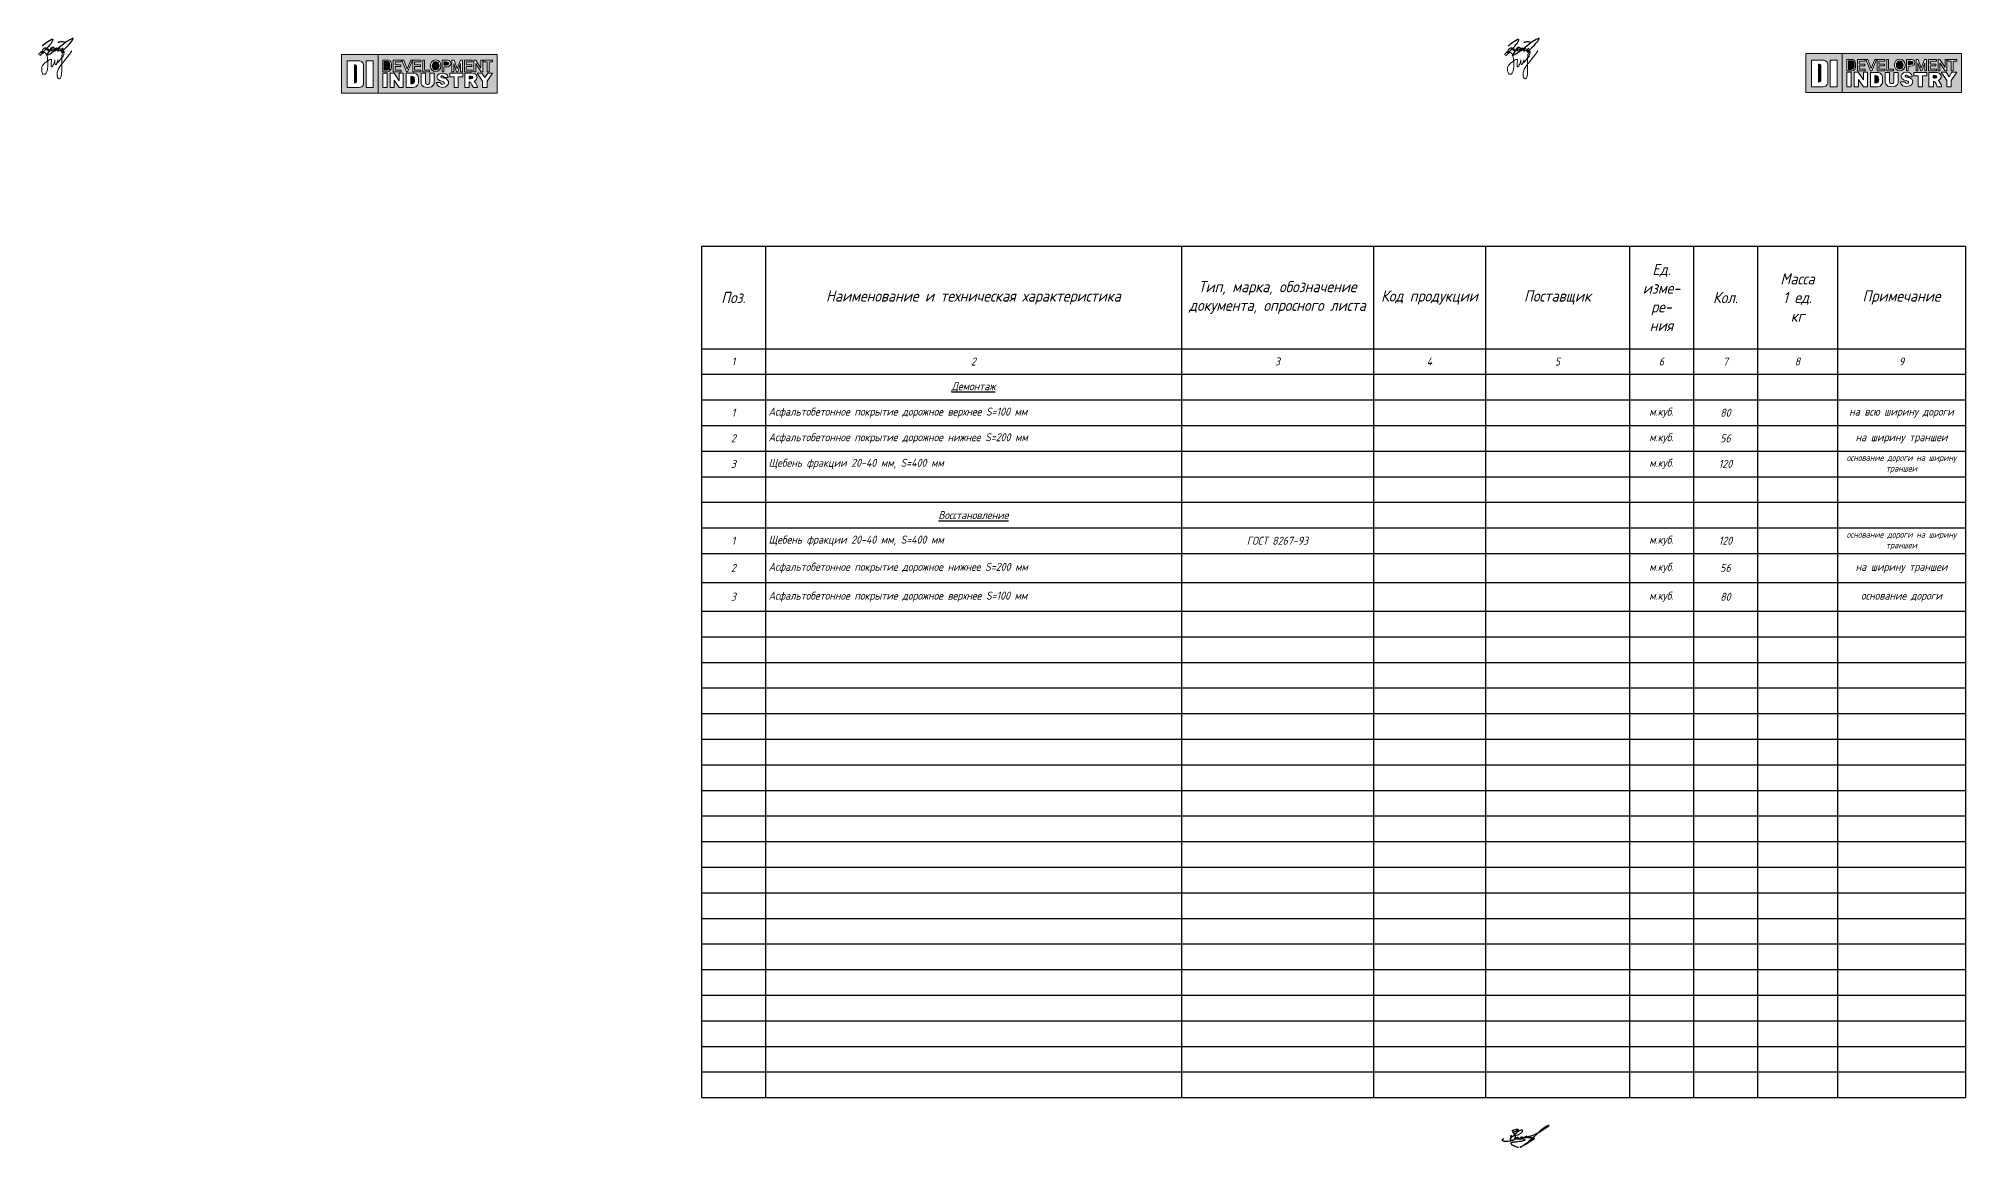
# Model space of a CAD drawing. Header units: millimetres. Extents: x 41097286 to 43803126, y 21258419 to 22595975.
# Drawn here: x 43502065 to 43803126, y 21830755 to 22004005 of the extents above; entities that cross this region are included whole.
import ezdxf

# ---------------------------------------------------------------- set-up
doc = ezdxf.new("R2010")
doc.units = ezdxf.units.MM
doc.layers.add('ВК_text', color=7, linetype='Continuous')
doc.layers.add('Слой 2', color=7, linetype='Continuous')
doc.styles.add('note', font='isocpeur.ttf', dxfattribs={"width": 0.9, "oblique": 15})

# ---------------------------------------------------------------- blocks, each defined once
blk = doc.blocks.new('DI')
at = {"layer": 'Слой 2', "true_color": 0xf7931d}
h = blk.add_hatch(color=30, dxfattribs=at)
h.dxf.hatch_style = 2
h.paths.add_polyline_path([(-1796, 420), (-1796, -450), (-975, -450), (-975, 420)])
edge = h.paths.add_edge_path()
edge.add_spline(control_points=[(-1300, -226), (-1300, -226), (-1303, -324), (-1401, -324), (-1498, -324), (-1668, -324), (-1668, -324), (-1668, -324), (-1668, 277), (-1668, 277), (-1668, 277), (-1399, 277), (-1399, 277), (-1399, 277), (-1300, 255), (-1300, 186), (-1300, 116), (-1300, -226), (-1300, -226)], knot_values=[0, 0, 0, 0, 1, 1, 1, 2, 2, 2, 3, 3, 3, 4, 4, 4, 5, 5, 5, 6, 6, 6, 6], degree=3, periodic=0)
h.paths.add_polyline_path([(-1087, -324), (-1243, -324), (-1243, 277), (-1087, 277)])
h = blk.add_hatch(color=30, dxfattribs=at)
h.dxf.hatch_style = 2
edge = h.paths.add_edge_path()
edge.add_spline(control_points=[(-1508, 186), (-1508, 186), (-1508, -223), (-1508, -223), (-1460, -223), (-1457, -193), (-1457, -193), (-1457, -193), (-1457, 119), (-1457, 156), (-1457, 192), (-1508, 186), (-1508, 186)], knot_values=[0, 0, 0, 0, 1, 1, 1, 2, 2, 2, 3, 3, 3, 4, 4, 4, 4], degree=3, periodic=0)
at = {"layer": 'Слой 2', "true_color": 0x231f20}
h = blk.add_hatch(color=250, dxfattribs=at)
h.dxf.hatch_style = 2
h.paths.add_polyline_path([(-975, 420), (-975, -450), (1699, -450), (1699, 420)])
h.paths.add_polyline_path([(1176, 292), (1217, 292), (1335, 110), (1335, 292), (1373, 292), (1373, 32), (1338, 32), (1217, 215), (1217, 32), (1176, 32)])
h.paths.add_polyline_path([(682, 292), (732, 292), (800, 97), (874, 292), (916, 292), (916, 32), (877, 32), (877, 215), (815, 32), (787, 32), (722, 215), (722, 32), (682, 32)])
edge = h.paths.add_edge_path()
edge.add_spline(control_points=[(465, 292), (465, 292), (583, 292), (583, 292), (583, 292), (654, 282), (654, 225), (654, 167), (623, 138), (551, 139), (502, 140), (502, 140), (502, 140), (502, 140), (502, 32), (502, 32), (502, 32), (465, 32), (465, 32), (465, 32), (465, 292), (465, 292)], knot_values=[0, 0, 0, 0, 1, 1, 1, 2, 2, 2, 3, 3, 3, 4, 4, 4, 5, 5, 5, 6, 6, 6, 7, 7, 7, 7], degree=3, periodic=0)
h.paths.add_polyline_path([(28, 292), (66, 292), (66, 69), (177, 69), (177, 32), (28, 32)])
h.paths.add_polyline_path([(-401, 292), (-326, 86), (-242, 292), (-203, 292), (-313, 32), (-339, 32), (-442, 292)])
h.paths.add_polyline_path([(-634, 292), (-457, 292), (-457, 252), (-596, 251), (-596, 186), (-466, 186), (-466, 146), (-596, 146), (-596, 69), (-457, 69), (-457, 32), (-634, 32)])
h.paths.add_polyline_path([(-775, -324), (-872, -324), (-872, 1), (-775, 1)])
edge = h.paths.add_edge_path()
edge.add_spline(control_points=[(-761, 32), (-830, 32), (-872, 32), (-872, 32), (-872, 32), (-872, 292), (-872, 292), (-872, 292), (-753, 292), (-753, 292), (-753, 292), (-678, 277), (-678, 207), (-678, 136), (-678, 112), (-678, 112), (-678, 112), (-693, 32), (-761, 32)], knot_values=[0, 0, 0, 0, 1, 1, 1, 2, 2, 2, 3, 3, 3, 4, 4, 4, 5, 5, 5, 6, 6, 6, 6], degree=3, periodic=0)
h.paths.add_polyline_path([(-409, -324), (-500, -324), (-612, -162), (-612, -324), (-704, -324), (-704, 1), (-615, 1), (-500, -172), (-500, 1), (-409, 1)])
edge = h.paths.add_edge_path()
edge.add_spline(control_points=[(-68, -224), (-68, -224), (-90, -324), (-186, -324), (-282, -324), (-342, -324), (-342, -324), (-342, -324), (-342, 0), (-342, 0), (-342, 0), (-173, 0), (-173, 0), (-173, 0), (-68, -18), (-68, -106), (-68, -194), (-68, -224), (-68, -224)], knot_values=[0, 0, 0, 0, 1, 1, 1, 2, 2, 2, 3, 3, 3, 4, 4, 4, 5, 5, 5, 6, 6, 6, 6], degree=3, periodic=0)
h.paths.add_polyline_path([(-16, 252), (-155, 251), (-155, 186), (-26, 186), (-26, 146), (-155, 146), (-155, 69), (-16, 69), (-16, 32), (-193, 32), (-193, 292), (-16, 292)])
edge = h.paths.add_edge_path()
edge.add_spline(control_points=[(282, -225), (282, -225), (282, -324), (136, -324), (-10, -324), (-10, -225), (-10, -225), (-10, -225), (-10, 0), (-10, 0), (-10, 0), (88, 0), (88, 0), (88, 0), (88, -149), (88, -202), (88, -255), (136, -254), (136, -254), (136, -254), (185, -255), (185, -202), (185, -149), (185, 0), (185, 0), (185, 0), (282, 0), (282, 0), (282, 0), (282, -225), (282, -225)], knot_values=[0, 0, 0, 0, 1, 1, 1, 2, 2, 2, 3, 3, 3, 4, 4, 4, 5, 5, 5, 6, 6, 6, 7, 7, 7, 8, 8, 8, 9, 9, 9, 10, 10, 10, 10], degree=3, periodic=0)
edge = h.paths.add_edge_path()
edge.add_spline(control_points=[(196, 164), (196, 237), (250, 296), (316, 296), (383, 296), (436, 237), (436, 164), (436, 91), (383, 32), (316, 32), (250, 32), (196, 91), (196, 164)], knot_values=[0, 0, 0, 0, 1, 1, 1, 2, 2, 2, 3, 3, 3, 4, 4, 4, 4], degree=3, periodic=0)
edge = h.paths.add_edge_path()
edge.add_spline(control_points=[(608, -212), (606, -232), (594, -321), (463, -321), (332, -321), (334, -212), (334, -212), (334, -212), (426, -210), (426, -210), (426, -210), (437, -253), (471, -254), (518, -254), (513, -228), (513, -228), (513, -228), (521, -198), (463, -184), (361, -184), (345, -93), (345, -93), (345, -93), (346, 1), (471, 1), (596, 1), (595, -99), (595, -99), (595, -99), (505, -99), (505, -99), (505, -99), (507, -67), (471, -63), (435, -58), (443, -67), (437, -76), (431, -86), (427, -104), (504, -116), (582, -116), (609, -192), (608, -212)], knot_values=[0, 0, 0, 0, 1, 1, 1, 2, 2, 2, 3, 3, 3, 4, 4, 4, 5, 5, 5, 6, 6, 6, 7, 7, 7, 8, 8, 8, 9, 9, 9, 10, 10, 10, 11, 11, 11, 12, 12, 12, 13, 13, 13, 14, 14, 14, 14], degree=3, periodic=0)
h.paths.add_polyline_path([(924, -81), (826, -81), (826, -324), (779, -324), (732, -324), (732, -81), (634, -81), (634, 0), (779, 0), (924, 0)])
h.paths.add_polyline_path([(962, 292), (1140, 292), (1140, 252), (1000, 251), (1000, 186), (1130, 186), (1130, 146), (1000, 146), (1000, 69), (1140, 69), (1140, 32), (962, 32)])
edge = h.paths.add_edge_path()
edge.add_spline(control_points=[(1157, -324), (1157, -324), (1118, -196), (1071, -196), (1071, -236), (1071, -324), (1071, -324), (1071, -324), (969, -324), (969, -324), (969, -324), (969, -321), (969, -321), (969, -321), (969, 0), (969, 0), (969, 0), (1082, -1), (1082, -1), (1082, -1), (1155, 6), (1200, -19), (1223, -31), (1247, -63), (1247, -92), (1247, -109), (1242, -126), (1234, -138), (1214, -171), (1181, -180), (1181, -180), (1181, -180), (1254, -258), (1259, -324), (1196, -324), (1157, -324), (1157, -324)], knot_values=[0, 0, 0, 0, 1, 1, 1, 2, 2, 2, 3, 3, 3, 4, 4, 4, 5, 5, 5, 6, 6, 6, 7, 7, 7, 8, 8, 8, 9, 9, 9, 10, 10, 10, 11, 11, 11, 12, 12, 12, 12], degree=3, periodic=0)
h.paths.add_polyline_path([(1473, -181), (1473, -324), (1422, -324), (1371, -324), (1371, -181), (1248, 1), (1356, 1), (1422, -99), (1488, 1), (1596, 1)])
h.paths.add_polyline_path([(1596, 254), (1516, 254), (1516, 32), (1474, 32), (1474, 254), (1399, 254), (1399, 292), (1596, 292)])
h = blk.add_hatch(color=250, dxfattribs=at)
h.dxf.hatch_style = 2
edge = h.paths.add_edge_path()
edge.add_spline(control_points=[(-758, 258), (-758, 258), (-836, 258), (-836, 258), (-836, 258), (-836, 66), (-836, 66), (-836, 66), (-808, 66), (-764, 66), (-719, 66), (-709, 125), (-709, 125), (-709, 125), (-709, 143), (-709, 195), (-709, 247), (-758, 258), (-758, 258)], knot_values=[0, 0, 0, 0, 1, 1, 1, 2, 2, 2, 3, 3, 3, 4, 4, 4, 5, 5, 5, 6, 6, 6, 6], degree=3, periodic=0)
h = blk.add_hatch(color=250, dxfattribs=at)
h.dxf.hatch_style = 2
edge = h.paths.add_edge_path()
edge.add_spline(control_points=[(316, 260), (274, 260), (240, 217), (240, 164), (240, 111), (274, 68), (316, 68), (358, 68), (392, 111), (392, 164), (392, 217), (358, 260), (316, 260)], knot_values=[0, 0, 0, 0, 1, 1, 1, 2, 2, 2, 3, 3, 3, 4, 4, 4, 4], degree=3, periodic=0)
h = blk.add_hatch(color=250, dxfattribs=at)
h.dxf.hatch_style = 2
edge = h.paths.add_edge_path()
edge.add_spline(control_points=[(614, 214), (614, 266), (504, 250), (504, 250), (504, 250), (504, 177), (504, 177), (504, 177), (614, 161), (614, 214)], knot_values=[0, 0, 0, 0, 1, 1, 1, 2, 2, 2, 3, 3, 3, 3], degree=3, periodic=0)
h = blk.add_hatch(color=250, dxfattribs=at)
h.dxf.hatch_style = 2
edge = h.paths.add_edge_path()
edge.add_spline(control_points=[(-244, -72), (-244, -72), (-244, -244), (-244, -244), (-172, -244), (-155, -219), (-155, -158), (-155, -57), (-244, -72), (-244, -72)], knot_values=[0, 0, 0, 0, 1, 1, 1, 2, 2, 2, 3, 3, 3, 3], degree=3, periodic=0)
h = blk.add_hatch(color=250, dxfattribs=at)
h.dxf.hatch_style = 2
edge = h.paths.add_edge_path()
edge.add_spline(control_points=[(1068, -71), (1068, -71), (1068, -127), (1068, -127), (1068, -127), (1151, -138), (1151, -99), (1151, -60), (1068, -71), (1068, -71)], knot_values=[0, 0, 0, 0, 1, 1, 1, 2, 2, 2, 3, 3, 3, 3], degree=3, periodic=0)
at = {"layer": 'Слой 2', "lineweight": 0}
for points in [[(-1796, 420), (-1796, -450), (-975, -450), (-975, 420), (-1796, 420)], [(-1087, -324), (-1243, -324), (-1243, 277), (-1087, 277), (-1087, -324)], [(-975, 420), (-975, -450), (1699, -450), (1699, 420), (-975, 420)], [(-775, -324), (-872, -324), (-872, 1), (-775, 1), (-775, -324)], [(-409, -324), (-500, -324), (-612, -162), (-612, -324), (-704, -324), (-704, 1), (-615, 1), (-500, -172), (-500, 1), (-409, 1), (-409, -324)], [(-634, 292), (-457, 292), (-457, 252), (-596, 251), (-596, 186), (-466, 186), (-466, 146), (-596, 146), (-596, 69), (-457, 69), (-457, 32), (-634, 32), (-634, 292)], [(-401, 292), (-326, 86), (-242, 292), (-203, 292), (-313, 32), (-339, 32), (-442, 292), (-401, 292)], [(-16, 252), (-155, 251), (-155, 186), (-26, 186), (-26, 146), (-155, 146), (-155, 69), (-16, 69), (-16, 32), (-193, 32), (-193, 292), (-16, 292), (-16, 252)], [(28, 292), (66, 292), (66, 69), (177, 69), (177, 32), (28, 32), (28, 292)], [(924, -81), (826, -81), (826, -324), (779, -324), (732, -324), (732, -81), (634, -81), (634, 0), (779, 0), (924, 0), (924, -81)], [(682, 292), (732, 292), (800, 97), (874, 292), (916, 292), (916, 32), (877, 32), (877, 215), (815, 32), (787, 32), (722, 215), (722, 32), (682, 32), (682, 292)], [(962, 292), (1140, 292), (1140, 252), (1000, 251), (1000, 186), (1130, 186), (1130, 146), (1000, 146), (1000, 69), (1140, 69), (1140, 32), (962, 32), (962, 292)], [(1176, 292), (1217, 292), (1335, 110), (1335, 292), (1373, 292), (1373, 32), (1338, 32), (1217, 215), (1217, 32), (1176, 32), (1176, 292)], [(1473, -181), (1473, -324), (1422, -324), (1371, -324), (1371, -181), (1248, 1), (1356, 1), (1422, -99), (1488, 1), (1596, 1), (1473, -181)], [(1596, 254), (1516, 254), (1516, 32), (1474, 32), (1474, 254), (1399, 254), (1399, 292), (1596, 292), (1596, 254)]]:
    blk.add_lwpolyline(points, dxfattribs=at)
for points, knots in [([(-1300, -226), (-1300, -226), (-1303, -324), (-1401, -324), (-1498, -324), (-1668, -324), (-1668, -324), (-1668, -324), (-1668, 277), (-1668, 277), (-1668, 277), (-1399, 277), (-1399, 277), (-1399, 277), (-1300, 255), (-1300, 186), (-1300, 116), (-1300, -226), (-1300, -226)], [0, 0, 0, 0, 1, 1, 1, 2, 2, 2, 3, 3, 3, 4, 4, 4, 5, 5, 5, 6, 6, 6, 6]), ([(-1508, 186), (-1508, 186), (-1508, -223), (-1508, -223), (-1460, -223), (-1457, -193), (-1457, -193), (-1457, -193), (-1457, 119), (-1457, 156), (-1457, 192), (-1508, 186), (-1508, 186)], [0, 0, 0, 0, 1, 1, 1, 2, 2, 2, 3, 3, 3, 4, 4, 4, 4]), ([(-761, 32), (-830, 32), (-872, 32), (-872, 32), (-872, 32), (-872, 292), (-872, 292), (-872, 292), (-753, 292), (-753, 292), (-753, 292), (-678, 277), (-678, 207), (-678, 136), (-678, 112), (-678, 112), (-678, 112), (-693, 32), (-761, 32)], [0, 0, 0, 0, 1, 1, 1, 2, 2, 2, 3, 3, 3, 4, 4, 4, 5, 5, 5, 6, 6, 6, 6]), ([(-758, 258), (-758, 258), (-836, 258), (-836, 258), (-836, 258), (-836, 66), (-836, 66), (-836, 66), (-808, 66), (-764, 66), (-719, 66), (-709, 125), (-709, 125), (-709, 125), (-709, 143), (-709, 195), (-709, 247), (-758, 258), (-758, 258)], [0, 0, 0, 0, 1, 1, 1, 2, 2, 2, 3, 3, 3, 4, 4, 4, 5, 5, 5, 6, 6, 6, 6]), ([(-68, -224), (-68, -224), (-90, -324), (-186, -324), (-282, -324), (-342, -324), (-342, -324), (-342, -324), (-342, 0), (-342, 0), (-342, 0), (-173, 0), (-173, 0), (-173, 0), (-68, -18), (-68, -106), (-68, -194), (-68, -224), (-68, -224)], [0, 0, 0, 0, 1, 1, 1, 2, 2, 2, 3, 3, 3, 4, 4, 4, 5, 5, 5, 6, 6, 6, 6]), ([(282, -225), (282, -225), (282, -324), (136, -324), (-10, -324), (-10, -225), (-10, -225), (-10, -225), (-10, 0), (-10, 0), (-10, 0), (88, 0), (88, 0), (88, 0), (88, -149), (88, -202), (88, -255), (136, -254), (136, -254), (136, -254), (185, -255), (185, -202), (185, -149), (185, 0), (185, 0), (185, 0), (282, 0), (282, 0), (282, 0), (282, -225), (282, -225)], [0, 0, 0, 0, 1, 1, 1, 2, 2, 2, 3, 3, 3, 4, 4, 4, 5, 5, 5, 6, 6, 6, 7, 7, 7, 8, 8, 8, 9, 9, 9, 10, 10, 10, 10]), ([(196, 164), (196, 237), (250, 296), (316, 296), (383, 296), (436, 237), (436, 164), (436, 91), (383, 32), (316, 32), (250, 32), (196, 91), (196, 164)], [0, 0, 0, 0, 1, 1, 1, 2, 2, 2, 3, 3, 3, 4, 4, 4, 4]), ([(316, 260), (274, 260), (240, 217), (240, 164), (240, 111), (274, 68), (316, 68), (358, 68), (392, 111), (392, 164), (392, 217), (358, 260), (316, 260)], [0, 0, 0, 0, 1, 1, 1, 2, 2, 2, 3, 3, 3, 4, 4, 4, 4]), ([(608, -212), (606, -232), (594, -321), (463, -321), (332, -321), (334, -212), (334, -212), (334, -212), (426, -210), (426, -210), (426, -210), (437, -253), (471, -254), (518, -254), (513, -228), (513, -228), (513, -228), (521, -198), (463, -184), (361, -184), (345, -93), (345, -93), (345, -93), (346, 1), (471, 1), (596, 1), (595, -99), (595, -99), (595, -99), (505, -99), (505, -99), (505, -99), (507, -67), (471, -63), (435, -58), (443, -67), (437, -76), (431, -86), (427, -104), (504, -116), (582, -116), (609, -192), (608, -212)], [0, 0, 0, 0, 1, 1, 1, 2, 2, 2, 3, 3, 3, 4, 4, 4, 5, 5, 5, 6, 6, 6, 7, 7, 7, 8, 8, 8, 9, 9, 9, 10, 10, 10, 11, 11, 11, 12, 12, 12, 13, 13, 13, 14, 14, 14, 14]), ([(465, 292), (465, 292), (583, 292), (583, 292), (583, 292), (654, 282), (654, 225), (654, 167), (623, 138), (551, 139), (502, 140), (502, 140), (502, 140), (502, 140), (502, 32), (502, 32), (502, 32), (465, 32), (465, 32), (465, 32), (465, 292), (465, 292)], [0, 0, 0, 0, 1, 1, 1, 2, 2, 2, 3, 3, 3, 4, 4, 4, 5, 5, 5, 6, 6, 6, 7, 7, 7, 7]), ([(614, 214), (614, 266), (504, 250), (504, 250), (504, 250), (504, 177), (504, 177), (504, 177), (614, 161), (614, 214)], [0, 0, 0, 0, 1, 1, 1, 2, 2, 2, 3, 3, 3, 3]), ([(1157, -324), (1157, -324), (1118, -196), (1071, -196), (1071, -236), (1071, -324), (1071, -324), (1071, -324), (969, -324), (969, -324), (969, -324), (969, -321), (969, -321), (969, -321), (969, 0), (969, 0), (969, 0), (1082, -1), (1082, -1), (1082, -1), (1155, 6), (1200, -19), (1223, -31), (1247, -63), (1247, -92), (1247, -109), (1242, -126), (1234, -138), (1214, -171), (1181, -180), (1181, -180), (1181, -180), (1254, -258), (1259, -324), (1196, -324), (1157, -324), (1157, -324)], [0, 0, 0, 0, 1, 1, 1, 2, 2, 2, 3, 3, 3, 4, 4, 4, 5, 5, 5, 6, 6, 6, 7, 7, 7, 8, 8, 8, 9, 9, 9, 10, 10, 10, 11, 11, 11, 12, 12, 12, 12]), ([(-244, -72), (-244, -72), (-244, -244), (-244, -244), (-172, -244), (-155, -219), (-155, -158), (-155, -57), (-244, -72), (-244, -72)], [0, 0, 0, 0, 1, 1, 1, 2, 2, 2, 3, 3, 3, 3]), ([(1068, -71), (1068, -71), (1068, -127), (1068, -127), (1068, -127), (1151, -138), (1151, -99), (1151, -60), (1068, -71), (1068, -71)], [0, 0, 0, 0, 1, 1, 1, 2, 2, 2, 3, 3, 3, 3])]:
    blk.add_open_spline(points, degree=3, knots=knots, dxfattribs=at)
blk = doc.blocks.new('5')
at = {"color": 160, "lineweight": 9}
for points in [[(39.2, -189.1), (39.8, -188.4), (40.4, -187.8), (41.7, -186.8), (42.3, -186.4), (43.3, -185.8), (44.3, -185.2), (44.7, -185), (44.9, -185), (45, -185.1), (45.1, -185.3), (45.1, -185.6), (45, -185.9), (44.9, -186.3), (44.4, -187), (44, -187.7), (43.2, -188.6), (42.6, -189.4), (41.9, -190.1), (40, -191.9), (39, -193.1), (39.3, -192.6), (39.5, -192.3), (39.5, -192.1), (39.5, -192), (39.5, -191.9), (39.4, -191.9), (39.2, -192), (38.2, -192.8), (37.7, -193.1), (37, -193.8)], [(41.8, -191.3), (41.9, -191), (42, -190.9), (42.2, -190.7), (42.5, -190.6), (42.6, -190.6), (42.8, -190.6), (42.8, -190.6), (42.8, -190.6), (42.8, -190.7), (42.5, -190.9), (42.4, -191), (42.3, -191.2), (42.3, -191.4), (42.3, -191.5), (42.4, -191.6), (42.6, -191.6), (42.8, -191.5), (43.7, -191), (44.3, -190.7), (44.7, -190.5), (45.1, -189.9), (44.4, -190.7), (44.1, -191.2), (44.1, -191.4), (44.1, -191.5), (44.3, -191.6), (44.5, -191.6), (44.7, -191.5), (45.3, -191.2), (47.4, -190.1), (46.7, -190.8), (46.3, -191.3), (46.2, -191.6), (46.3, -191.8), (46.5, -191.7), (46.7, -191.6), (48.3, -190.8), (49.3, -190.1), (48.4, -190.9), (48, -191.3), (47.9, -191.6), (47.9, -191.8), (48.1, -191.8), (48.4, -191.7), (49.2, -191.3), (51, -190.3), (50, -191.1), (49.7, -191.5), (49.6, -191.7), (49.8, -191.9), (50, -191.8), (50.3, -191.7), (51.5, -191.2), (50.6, -191.8), (50.3, -192.2), (50.2, -192.4), (50.2, -192.5), (50.4, -192.5), (50.5, -192.4), (51.5, -191.2), (53.1, -189.5), (54.2, -188.5), (55, -187.4), (56, -186.2), (56.5, -185.5), (56.7, -185.1), (56.8, -184.9), (56.8, -184.8), (56.6, -184.7), (56.3, -184.8), (56, -184.9), (55.2, -185.3), (52.9, -186.6), (51.2, -187.9), (49.8, -189), (47.8, -190.6), (45.4, -192.4), (44.5, -193), (43.6, -193.6), (42.8, -194), (42.2, -194.3), (41.5, -194.5), (42, -193.9), (43.4, -191.8), (44.1, -190.6), (44.4, -190), (44.6, -189.8), (44.8, -189.7), (45, -189.6), (45.3, -189.6), (45.5, -189.7), (45.7, -189.9), (45.8, -190.1), (45.8, -190.4), (45.8, -190.5), (45.9, -190.7), (46, -190.9), (46.2, -191), (46.6, -191), (46.9, -191)], [(48, -186.7), (48.2, -186.9), (48.5, -186.9), (48.8, -186.9), (49.2, -186.7), (49.7, -186.5), (50.4, -186.5), (50.8, -186.5), (51.4, -186.6), (51.8, -186.8)], [(39.3, -191.2), (39.6, -190.8), (40, -190.5), (40.3, -190.3), (40.7, -190.1), (41, -190), (41.2, -190), (41.3, -190.1), (41.3, -190.3), (41.4, -190.6)]]:
    blk.add_lwpolyline(points, dxfattribs=at)
at = {"color": 160}
for points in [[(39.2, -189.1), (39.8, -188.4), (40.4, -187.8), (41.7, -186.8), (42.3, -186.4), (43.3, -185.8), (44.3, -185.2), (44.7, -185), (44.9, -185), (45, -185.1), (45.1, -185.3), (45.1, -185.6), (45, -185.9), (44.9, -186.3), (44.4, -187), (44, -187.7), (43.2, -188.6), (42.6, -189.4), (41.9, -190.1), (40, -191.9), (39, -193.1), (39.3, -192.6), (39.5, -192.3), (39.5, -192.1), (39.5, -192), (39.5, -191.9), (39.4, -191.9), (39.2, -192), (38.2, -192.8), (37.7, -193.1), (37, -193.8)], [(41.8, -191.3), (41.9, -191), (42, -190.9), (42.2, -190.7), (42.5, -190.6), (42.6, -190.6), (42.8, -190.6), (42.8, -190.6), (42.8, -190.6), (42.8, -190.7), (42.5, -190.9), (42.4, -191), (42.3, -191.2), (42.3, -191.4), (42.3, -191.5), (42.4, -191.6), (42.6, -191.6), (42.8, -191.5), (43.7, -191), (44.3, -190.7), (44.7, -190.5), (45.1, -189.9), (44.4, -190.7), (44.1, -191.2), (44.1, -191.4), (44.1, -191.5), (44.3, -191.6), (44.5, -191.6), (44.7, -191.5), (45.3, -191.2), (47.4, -190.1), (46.7, -190.8), (46.3, -191.3), (46.2, -191.6), (46.3, -191.8), (46.5, -191.7), (46.7, -191.6), (48.3, -190.8), (49.3, -190.1), (48.4, -190.9), (48, -191.3), (47.9, -191.6), (47.9, -191.8), (48.1, -191.8), (48.4, -191.7), (49.2, -191.3), (51, -190.3), (50, -191.1), (49.7, -191.5), (49.6, -191.7), (49.8, -191.9), (50, -191.8), (50.3, -191.7), (51.5, -191.2), (50.6, -191.8), (50.3, -192.2), (50.2, -192.4), (50.2, -192.5), (50.4, -192.5), (50.5, -192.4), (51.5, -191.2), (53.1, -189.5), (54.2, -188.5), (55, -187.4), (56, -186.2), (56.5, -185.5), (56.7, -185.1), (56.8, -184.9), (56.8, -184.8), (56.6, -184.7), (56.3, -184.8), (56, -184.9), (55.2, -185.3), (52.9, -186.6), (51.2, -187.9), (49.8, -189), (47.8, -190.6), (45.4, -192.4), (44.5, -193), (43.6, -193.6), (42.8, -194), (42.2, -194.3), (41.5, -194.5), (42, -193.9), (43.4, -191.8), (44.1, -190.6), (44.4, -190), (44.6, -189.8), (44.8, -189.7), (45, -189.6), (45.3, -189.6), (45.5, -189.7), (45.7, -189.9), (45.8, -190.1), (45.8, -190.4), (45.8, -190.5), (45.9, -190.7), (46, -190.9), (46.2, -191), (46.6, -191), (46.9, -191)], [(48, -186.7), (48.2, -186.9), (48.5, -186.9), (48.8, -186.9), (49.2, -186.7), (49.7, -186.5), (50.4, -186.5), (50.8, -186.5), (51.4, -186.6), (51.8, -186.8)], [(39.3, -191.2), (39.6, -190.8), (40, -190.5), (40.3, -190.3), (40.7, -190.1), (41, -190), (41.2, -190), (41.3, -190.1), (41.3, -190.3), (41.4, -190.6)]]:
    blk.add_lwpolyline(points, dxfattribs=at)
blk = doc.blocks.new('подпись')
at = {"lineweight": 18, "ltscale": 75}
for p, q in [((-396, 381), (-377, 401)), ((-377, 401), (-348, 429)), ((-348, 429), (-329, 448)), ((-329, 448), (-301, 477)), ((-301, 477), (-282, 496)), ((-282, 496), (-196, 553)), ((-196, 553), (-167, 572)), ((-167, 572), (-129, 591)), ((-129, 591), (-72, 591)), ((-72, 591), (-52, 582)), ((-52, 582), (-43, 563)), ((-43, 563), (-24, 544)), ((-24, 544), (-5, 525)), ((-24, -19), (24, 19)), ((-5, 525), (5, 496)), ((5, 496), (24, 467)), ((24, 467), (43, 429)), ((24, 19), (72, 57)), ((43, 429), (62, 353)), ((62, 353), (81, 296)), ((72, 57), (167, 114)), ((81, 296), (100, 181)), ((100, 181), (100, 114)), ((100, 114), (110, 48)), ((110, 48), (110, -29)), ((167, 114), (205, 134)), ((205, 134), (234, 153)), ((234, 153), (262, 153)), ((262, 153), (282, 162)), ((282, 162), (320, 162)), ((320, 162), (339, 143)), ((339, 48), (329, 19)), ((329, 19), (329, -19)), ((339, 143), (339, 48)), ((520, -19), (539, 10)), ((539, 48), (549, 76)), ((539, 10), (539, 48)), ((549, 124), (558, 134)), ((549, 76), (549, 124)), ((558, 134), (558, -76)), ((701, -29), (711, 10)), ((711, 10), (730, 38)), ((730, 86), (721, 57)), ((721, 57), (721, 0)), ((740, 134), (730, 114)), ((730, 114), (730, 86)), ((730, 67), (740, 95)), ((730, 38), (730, 67)), ((740, 95), (740, 134)), ((759, -10), (778, 10)), ((778, 10), (797, 38)), ((797, 38), (825, 67)), ((825, 67), (845, 95)), ((845, 95), (883, 134)), ((883, 134), (911, 172)), ((911, 172), (950, 219)), ((950, 219), (1026, 315)), ((988, 353), (978, 296)), ((978, 296), (978, -563)), ((997, 439), (988, 401)), ((988, 401), (988, 353)), ((1007, 496), (997, 467)), ((997, 467), (997, 439)), ((1016, 525), (1007, 496)), ((1035, 544), (1016, 525)), ((1016, -95), (1121, 29)), ((1026, 315), (1064, 372)), ((1045, 572), (1035, 544)), ((1064, 591), (1045, 572)), ((1074, 610), (1064, 591)), ((1064, 372), (1083, 420)), ((1083, 629), (1074, 610)), ((1112, 658), (1083, 629)), ((1083, 420), (1102, 467)), ((1102, 467), (1121, 515)), ((1131, 658), (1112, 658)), ((1121, 515), (1131, 553)), ((1121, 29), (1226, 172)), ((1131, 553), (1131, 658)), ((1226, 172), (1350, 334)), ((1350, 334), (1484, 515)), ((1484, 515), (1608, 706)), ((-272, -343), (-262, -296)), ((-272, -544), (-272, -343)), ((-262, -591), (-272, -544)), ((-262, -296), (-234, -248)), ((-243, -668), (-262, -591)), ((-224, -706), (-243, -668)), ((-234, -248), (-215, -210)), ((-215, -734), (-224, -706)), ((-215, -210), (-186, -172)), ((-196, -753), (-215, -734)), ((-167, -763), (-196, -753)), ((-186, -172), (-72, -57)), ((-52, -763), (-167, -763)), ((-72, -57), (-24, -19)), ((-33, -753), (-52, -763)), ((-14, -725), (-33, -753)), ((14, -696), (-14, -725)), ((33, -649), (14, -696)), ((52, -601), (33, -649)), ((72, -534), (52, -601)), ((91, -467), (72, -534)), ((100, -401), (91, -467)), ((110, -324), (100, -401)), ((110, -29), (119, -95)), ((119, -248), (110, -324)), ((119, -95), (119, -248)), ((329, -19), (320, -57)), ((320, -57), (320, -248)), ((320, -248), (339, -286)), ((339, -286), (348, -296)), ((348, -296), (377, -296)), ((377, -296), (386, -286)), ((386, -286), (406, -257)), ((406, -257), (425, -229)), ((425, -229), (444, -181)), ((444, -181), (472, -143)), ((472, -143), (491, -105)), ((491, -105), (511, -57)), ((511, -57), (520, -19)), ((558, -76), (568, -105)), ((568, -105), (577, -124)), ((577, -124), (587, -143)), ((587, -143), (596, -153)), ((596, -153), (625, -153)), ((625, -153), (644, -134)), ((644, -134), (654, -114)), ((654, -114), (673, -86)), ((673, -86), (682, -57)), ((682, -57), (701, -29)), ((692, -658), (711, -591)), ((692, -839), (692, -658)), ((701, -887), (692, -839)), ((711, -935), (701, -887)), ((711, -591), (730, -525)), ((721, -963), (711, -935)), ((721, 0), (730, -10)), ((740, -992), (721, -963)), ((730, -10), (759, -10)), ((730, -525), (759, -448)), ((759, -1011), (740, -992)), ((759, -448), (806, -372)), ((787, -1020), (759, -1011)), ((806, -1030), (787, -1020)), ((806, -372), (864, -286)), ((835, -1040), (806, -1030)), ((873, -1040), (835, -1040)), ((864, -286), (930, -200)), ((892, -1030), (873, -1040)), ((911, -992), (892, -1030)), ((930, -944), (911, -992)), ((930, -200), (1016, -95)), ((950, -877), (930, -944)), ((959, -782), (950, -877)), ((969, -677), (959, -782)), ((978, -563), (969, -677))]:
    blk.add_line(p, q, dxfattribs=at)
blk = doc.blocks.new('*T138')
at = {"layer": 'ВК_text', "color": 0, "linetype": 'ByBlock', "lineweight": -2, "transparency": 16777216}
for p, q in [((0, 0), (197500, 0)), ((0, 0), (0, -16000)), ((10000, 0), (10000, -16000)), ((75000, 0), (75000, -16000)), ((105000, 0), (105000, -16000)), ((122500, 0), (122500, -16000)), ((145000, 0), (145000, -16000)), ((155000, 0), (155000, -16000)), ((165000, 0), (165000, -16000)), ((177500, 0), (177500, -16000)), ((197500, 0), (197500, -16000))]:
    blk.add_line(p, q, dxfattribs=at)
at = {"layer": 'ВК_text', "transparency": 16777216}
for p, q in [((0, -16000), (197500, -16000)), ((0, -16000), (0, -133000)), ((10000, -16000), (10000, -133000)), ((75000, -16000), (75000, -133000)), ((105000, -16000), (105000, -133000)), ((122500, -16000), (122500, -133000)), ((145000, -16000), (145000, -133000)), ((155000, -16000), (155000, -133000)), ((165000, -16000), (165000, -133000)), ((177500, -16000), (177500, -133000)), ((197500, -16000), (197500, -133000)), ((0, -20000), (197500, -20000)), ((0, -24000), (197500, -24000)), ((0, -28000), (197500, -28000)), ((0, -32000), (197500, -32000)), ((0, -36000), (197500, -36000)), ((0, -40000), (197500, -40000)), ((0, -44000), (197500, -44000)), ((0, -48000), (197500, -48000)), ((0, -52500), (197500, -52500)), ((0, -57000), (197500, -57000)), ((0, -61000), (197500, -61000)), ((0, -65000), (197500, -65000)), ((0, -69000), (197500, -69000)), ((0, -73000), (197500, -73000)), ((0, -77000), (197500, -77000)), ((0, -81000), (197500, -81000)), ((0, -85000), (197500, -85000)), ((0, -89000), (197500, -89000)), ((0, -93000), (197500, -93000)), ((0, -97000), (197500, -97000)), ((0, -101000), (197500, -101000)), ((0, -105000), (197500, -105000)), ((0, -109000), (197500, -109000)), ((0, -113000), (197500, -113000)), ((0, -117000), (197500, -117000)), ((0, -121000), (197500, -121000)), ((0, -125000), (197500, -125000)), ((0, -129000), (197500, -129000)), ((0, -133000), (197500, -133000))]:
    blk.add_line(p, q, dxfattribs=at)
at = {"layer": 'ВК_text', "color": 0, "transparency": 16777216, "char_height": 1750, "attachment_point": 5, "style": 'note'}
for s, insert, width in [('Ед.\\Pизме-\\Pре-\\Pния', (150000, -8000), 9940), ('Тип, марка, обозначение документа, опросного листа', (90000, -8000), 29940), ('Масса\\P1 ед.\\Pкг', (171250, -8000), 12440), ('Поз.', (5000, -8000), 9940), ('Наименование и техническая характеристика', (42500, -8000), 64940), ('Код продукции', (113750, -8000), 17440), ('Поставщик', (133750, -8000), 22440), ('Кол.', (160000, -8000), 9940), ('Примечание', (187500, -8000), 19940)]:
    blk.add_mtext(s, dxfattribs=dict(at, insert=insert, width=width))
at = {"layer": 'ВК_text', "color": 7, "transparency": 16777216, "style": 'note'}
for s, insert, char_height, width, attachment_point in [('1', (5000, -18000), 1250, 9940, 5), ('2', (42500, -18000), 1250, 64940, 5), ('3', (90000, -18000), 1250, 29940, 5), ('4', (113750, -18000), 1250, 17440, 5), ('5', (133750, -18000), 1250, 22440, 5), ('6', (150000, -18000), 1250, 9940, 5), ('7', (160000, -18000), 1250, 9940, 5), ('8', (171250, -18000), 1250, 12440, 5), ('9', (187500, -18000), 1250, 19940, 5), ('{\\LДемонтаж }', (42500, -22000), 1250, 64000, 5), ('1', (5000, -26000), 1250, 9000, 5), ('Асфальтобетонное покрытие дорожное верхнее S=100 мм', (10500, -26000), 1250, 64000, 4), ('м.куб.', (150000, -26000), 1250, 9000, 5), ('80', (160000, -26000), 1250, 9000, 5), ('на всю ширину дороги', (187500, -26000), 1250, 19000, 5), ('2', (5000, -30000), 1250, 9000, 5), ('Асфальтобетонное покрытие дорожное нижнее S=200 мм', (10500, -30000), 1250, 64000, 4), ('м.куб.', (150000, -30000), 1250, 9000, 5), ('56', (160000, -30000), 1250, 9000, 5), ('на ширину траншеи', (187500, -30000), 1250, 19000, 5), ('основание дороги на ширину траншеи', (187500, -34000), 1000, 19000, 5), ('3', (5000, -34000), 1250, 9000, 5), ('Щебень фракции 20-40 мм, S=400 мм', (10500, -34000), 1250, 64000, 4), ('м.куб.', (150000, -34000), 1250, 9000, 5), ('120', (160000, -34000), 1250, 9000, 5), ('{\\LВосстановление}', (42500, -42000), 1250, 64000, 5), ('основание дороги на ширину траншеи', (187500, -46000), 1000, 19000, 5), ('1', (5000, -46000), 1250, 9000, 5), ('Щебень фракции 20-40 мм, S=400 мм', (10500, -46000), 1250, 64000, 4), ('ГОСТ 8267-93', (90000, -46000), 1250, 29000, 5), ('м.куб.', (150000, -46000), 1250, 9000, 5), ('120', (160000, -46000), 1250, 9000, 5), ('2', (5000, -50250), 1250, 9000, 5), ('Асфальтобетонное покрытие дорожное нижнее S=200 мм', (10500, -50250), 1250, 64000, 4), ('м.куб.', (150000, -50250), 1250, 9000, 5), ('56', (160000, -50250), 1250, 9000, 5), ('на ширину траншеи', (187500, -50250), 1250, 19000, 5), ('3', (5000, -54750), 1250, 9000, 5), ('Асфальтобетонное покрытие дорожное верхнее S=100 мм', (10500, -54750), 1250, 64000, 4), ('м.куб.', (150000, -54750), 1250, 9000, 5), ('80', (160000, -54750), 1250, 9000, 5), ('основание дороги', (187500, -54750), 1250, 19000, 5)]:
    blk.add_mtext(s, dxfattribs=dict(at, insert=insert, char_height=char_height, width=width, attachment_point=attachment_point))
blk = doc.blocks.new('6')
at = {"color": 150, "lineweight": 9}
for points in [[(226.9, -190.1), (227.4, -189.8), (227.7, -189.7), (228.3, -189.5), (229.2, -189.3), (229.8, -189.2), (230.2, -189.2), (230.3, -189.2), (230.4, -189.2), (230.5, -189.3), (230.5, -189.4), (230.5, -189.4), (230.5, -189.5), (230.5, -189.6), (230.4, -189.7), (230.3, -189.9), (229.9, -190.1), (229.7, -190.2), (229.4, -190.4), (229.1, -190.5), (228.8, -190.7), (228.5, -190.8), (228.3, -190.8), (228, -190.9), (227.7, -190.9), (227.4, -191), (227.2, -191), (227.4, -191.2), (227.6, -191.3), (227.8, -191.4), (227.9, -191.6), (228.1, -191.8), (228.4, -192.1), (228.5, -192.4), (228.6, -192.8), (228.7, -193.3), (228.7, -193.7), (228.7, -194), (228.6, -194.3), (228.5, -194.7), (228.3, -194.9), (228.1, -195.3), (227.5, -195.8), (227.2, -196), (226.7, -196.1), (226, -196.3), (225.4, -196.3), (224.6, -196.4), (224.1, -196.4), (223.5, -196.5), (223.1, -196.5), (222.7, -196.4), (222.4, -196.4), (222.1, -196.3), (221.9, -196.2), (221.6, -196.1), (221.4, -195.9), (221.3, -195.7), (221.3, -195.5), (221.4, -195.3), (221.5, -195.1), (221.7, -195), (221.9, -194.9), (222.1, -194.9)], [(226.7, -193.2), (226.7, -193.1), (226.6, -193.1), (226.5, -193), (226.3, -192.9), (226.2, -193), (226.1, -193), (226, -193.2), (226, -193.3), (226.1, -193.4), (226.3, -193.5), (226.5, -193.5), (227.1, -193.4), (228, -193.1), (229.3, -192.7), (230.3, -192.4), (231.1, -192.1), (231.9, -191.7), (232.3, -191.3), (232.7, -190.9), (233.1, -190.6), (233.1, -190.3), (233.2, -190.1), (233.1, -190), (233.1, -189.9), (233, -189.8), (232.8, -189.8), (232.5, -189.7), (232.3, -189.8), (231.6, -190), (230.9, -190.4), (230.4, -190.7), (229.8, -191.2), (229.1, -191.7), (228.2, -192.4), (227.1, -193.5), (226.6, -194), (226.3, -194.3), (226.1, -194.5), (226, -194.8), (225.9, -195), (225.9, -195.2), (226, -195.4), (226.2, -195.5), (226.4, -195.6), (226.6, -195.6), (226.9, -195.6), (227.6, -195.4), (228.7, -195.1), (230, -194.6), (230.4, -194.4), (230.5, -194.3), (230.6, -194.2), (230.6, -194.2), (230.5, -194.1), (230.4, -194.1), (230.3, -194.1), (230, -194.1), (229.8, -194.1), (229.6, -194.2), (229.4, -194.2), (229.3, -194.3), (229.3, -194.4), (229.4, -194.6), (229.4, -194.6), (229.6, -194.7), (229.9, -194.8), (230.6, -194.9), (231.3, -194.8), (231.8, -194.8), (232.2, -194.8), (232.8, -194.8), (233.2, -194.9), (233.5, -194.9), (233.8, -195), (234, -195), (234.2, -195.2), (234.4, -195.3), (234.5, -195.4), (234.4, -195.6), (234.3, -195.7), (234.2, -195.8), (233.9, -195.9), (233.5, -196.1), (232.8, -196.3), (232.2, -196.4), (231.3, -196.5), (230.4, -196.6), (229.6, -196.7), (229, -196.7), (228, -196.8), (227.5, -196.9), (227.1, -197), (226.7, -197.1), (226.4, -197.2), (226.3, -197.3), (226.3, -197.5), (226.4, -197.7), (226.5, -197.9), (226.6, -198), (226.9, -198.4), (227.4, -198.6), (227.8, -198.8), (228.3, -199), (229, -199.3), (229.7, -199.5), (230.2, -199.7), (230.8, -199.8)], [(230, -194.6), (230.6, -194.5), (231.2, -194.4), (232, -194.2), (232.3, -194), (232.6, -194), (232.7, -193.9), (232.9, -193.9), (232.9, -193.8), (232.9, -193.8), (232.9, -193.7), (232.9, -193.7), (232.8, -193.8), (232.6, -193.8), (232.4, -193.9), (232.2, -194), (232.1, -194), (231.9, -194.1), (231.9, -194.2), (231.9, -194.3), (232, -194.4), (232.2, -194.4), (232.4, -194.4), (232.6, -194.3), (233.4, -194.2), (234, -194), (234.8, -193.6), (235.2, -193.4), (235.6, -193.3), (235.2, -193.4), (234.6, -193.7), (234.5, -193.8), (234.5, -193.8), (234.5, -193.9), (234.5, -194), (234.6, -194), (234.6, -194), (234.8, -194), (235.2, -194), (235.3, -194), (235.7, -193.9), (236.8, -193.5), (237.6, -193.2), (236.8, -193.5), (236.2, -193.7), (235.9, -193.8), (235.9, -193.9), (235.9, -193.9), (235.9, -194), (235.9, -194), (236, -194), (236.1, -194), (236.3, -193.9), (238.4, -193), (239.8, -192.4), (242.5, -191.1), (244.1, -190.2), (246.2, -188.8), (247.9, -187.7), (248.5, -187.2), (248.6, -187.1), (248.7, -187), (248.7, -187), (248.6, -187), (248.6, -187), (248.4, -187), (248.1, -187.1), (247.4, -187.5), (246.4, -188), (245.5, -188.6), (244.4, -189.4), (243.7, -190), (243.1, -190.6), (241.8, -191.8), (238.6, -194.8), (237.8, -195.5), (237.4, -195.9), (236.8, -196.3), (236.1, -197), (235, -197.8), (234.3, -198.3), (233.1, -199.2), (232.5, -199.6), (232.2, -199.8), (231.9, -199.9), (231.8, -199.9), (231.8, -199.7), (231.9, -199.6), (232.1, -199.4), (232.3, -199.3), (234.6, -198.1), (237.3, -196.5), (237.9, -196.1), (238.6, -195.7), (239.3, -195.3), (239.8, -195), (240, -194.9), (240.1, -194.8), (240.1, -194.7), (240.1, -194.7), (240, -194.6), (240, -194.6), (240, -194.5), (239.9, -194.5), (239.7, -194.4), (239.4, -194.4), (238.7, -194.3), (237.9, -194.3), (237.1, -194.3), (236.1, -194.3), (233.4, -194.1)]]:
    blk.add_lwpolyline(points, dxfattribs=at)
at = {"color": 150}
for points in [[(226.9, -190.1), (227.4, -189.8), (227.7, -189.7), (228.3, -189.5), (229.2, -189.3), (229.8, -189.2), (230.2, -189.2), (230.3, -189.2), (230.4, -189.2), (230.5, -189.3), (230.5, -189.4), (230.5, -189.4), (230.5, -189.5), (230.5, -189.6), (230.4, -189.7), (230.3, -189.9), (229.9, -190.1), (229.7, -190.2), (229.4, -190.4), (229.1, -190.5), (228.8, -190.7), (228.5, -190.8), (228.3, -190.8), (228, -190.9), (227.7, -190.9), (227.4, -191), (227.2, -191), (227.4, -191.2), (227.6, -191.3), (227.8, -191.4), (227.9, -191.6), (228.1, -191.8), (228.4, -192.1), (228.5, -192.4), (228.6, -192.8), (228.7, -193.3), (228.7, -193.7), (228.7, -194), (228.6, -194.3), (228.5, -194.7), (228.3, -194.9), (228.1, -195.3), (227.5, -195.8), (227.2, -196), (226.7, -196.1), (226, -196.3), (225.4, -196.3), (224.6, -196.4), (224.1, -196.4), (223.5, -196.5), (223.1, -196.5), (222.7, -196.4), (222.4, -196.4), (222.1, -196.3), (221.9, -196.2), (221.6, -196.1), (221.4, -195.9), (221.3, -195.7), (221.3, -195.5), (221.4, -195.3), (221.5, -195.1), (221.7, -195), (221.9, -194.9), (222.1, -194.9)], [(226.7, -193.2), (226.7, -193.1), (226.6, -193.1), (226.5, -193), (226.3, -192.9), (226.2, -193), (226.1, -193), (226, -193.2), (226, -193.3), (226.1, -193.4), (226.3, -193.5), (226.5, -193.5), (227.1, -193.4), (228, -193.1), (229.3, -192.7), (230.3, -192.4), (231.1, -192.1), (231.9, -191.7), (232.3, -191.3), (232.7, -190.9), (233.1, -190.6), (233.1, -190.3), (233.2, -190.1), (233.1, -190), (233.1, -189.9), (233, -189.8), (232.8, -189.8), (232.5, -189.7), (232.3, -189.8), (231.6, -190), (230.9, -190.4), (230.4, -190.7), (229.8, -191.2), (229.1, -191.7), (228.2, -192.4), (227.1, -193.5), (226.6, -194), (226.3, -194.3), (226.1, -194.5), (226, -194.8), (225.9, -195), (225.9, -195.2), (226, -195.4), (226.2, -195.5), (226.4, -195.6), (226.6, -195.6), (226.9, -195.6), (227.6, -195.4), (228.7, -195.1), (230, -194.6), (230.4, -194.4), (230.5, -194.3), (230.6, -194.2), (230.6, -194.2), (230.5, -194.1), (230.4, -194.1), (230.3, -194.1), (230, -194.1), (229.8, -194.1), (229.6, -194.2), (229.4, -194.2), (229.3, -194.3), (229.3, -194.4), (229.4, -194.6), (229.4, -194.6), (229.6, -194.7), (229.9, -194.8), (230.6, -194.9), (231.3, -194.8), (231.8, -194.8), (232.2, -194.8), (232.8, -194.8), (233.2, -194.9), (233.5, -194.9), (233.8, -195), (234, -195), (234.2, -195.2), (234.4, -195.3), (234.5, -195.4), (234.4, -195.6), (234.3, -195.7), (234.2, -195.8), (233.9, -195.9), (233.5, -196.1), (232.8, -196.3), (232.2, -196.4), (231.3, -196.5), (230.4, -196.6), (229.6, -196.7), (229, -196.7), (228, -196.8), (227.5, -196.9), (227.1, -197), (226.7, -197.1), (226.4, -197.2), (226.3, -197.3), (226.3, -197.5), (226.4, -197.7), (226.5, -197.9), (226.6, -198), (226.9, -198.4), (227.4, -198.6), (227.8, -198.8), (228.3, -199), (229, -199.3), (229.7, -199.5), (230.2, -199.7), (230.8, -199.8)], [(230, -194.6), (230.6, -194.5), (231.2, -194.4), (232, -194.2), (232.3, -194), (232.6, -194), (232.7, -193.9), (232.9, -193.9), (232.9, -193.8), (232.9, -193.8), (232.9, -193.7), (232.9, -193.7), (232.8, -193.8), (232.6, -193.8), (232.4, -193.9), (232.2, -194), (232.1, -194), (231.9, -194.1), (231.9, -194.2), (231.9, -194.3), (232, -194.4), (232.2, -194.4), (232.4, -194.4), (232.6, -194.3), (233.4, -194.2), (234, -194), (234.8, -193.6), (235.2, -193.4), (235.6, -193.3), (235.2, -193.4), (234.6, -193.7), (234.5, -193.8), (234.5, -193.8), (234.5, -193.9), (234.5, -194), (234.6, -194), (234.6, -194), (234.8, -194), (235.2, -194), (235.3, -194), (235.7, -193.9), (236.8, -193.5), (237.6, -193.2), (236.8, -193.5), (236.2, -193.7), (235.9, -193.8), (235.9, -193.9), (235.9, -193.9), (235.9, -194), (235.9, -194), (236, -194), (236.1, -194), (236.3, -193.9), (238.4, -193), (239.8, -192.4), (242.5, -191.1), (244.1, -190.2), (246.2, -188.8), (247.9, -187.7), (248.5, -187.2), (248.6, -187.1), (248.7, -187), (248.7, -187), (248.6, -187), (248.6, -187), (248.4, -187), (248.1, -187.1), (247.4, -187.5), (246.4, -188), (245.5, -188.6), (244.4, -189.4), (243.7, -190), (243.1, -190.6), (241.8, -191.8), (238.6, -194.8), (237.8, -195.5), (237.4, -195.9), (236.8, -196.3), (236.1, -197), (235, -197.8), (234.3, -198.3), (233.1, -199.2), (232.5, -199.6), (232.2, -199.8), (231.9, -199.9), (231.8, -199.9), (231.8, -199.7), (231.9, -199.6), (232.1, -199.4), (232.3, -199.3), (234.6, -198.1), (237.3, -196.5), (237.9, -196.1), (238.6, -195.7), (239.3, -195.3), (239.8, -195), (240, -194.9), (240.1, -194.8), (240.1, -194.7), (240.1, -194.7), (240, -194.6), (240, -194.6), (240, -194.5), (239.9, -194.5), (239.7, -194.4), (239.4, -194.4), (238.7, -194.3), (237.9, -194.3), (237.1, -194.3), (236.1, -194.3), (233.4, -194.1)]]:
    blk.add_lwpolyline(points, dxfattribs=at)

msp = doc.modelspace()

# ---------------------------------------------------------------- block references
at = {"xscale": 273.4375, "yscale": 273.4375, "zscale": 273.4375}
for p in [(43491942.03, 22054518.497), (43720979.883, 22054518.497)]:
    msp.add_blockref('5', p, dxfattribs=at)
at = {"lineweight": 18, "xscale": 2.5, "yscale": 2.5, "zscale": 2.5}
for p in [(43503237.92, 22000330.925), (43732275.773, 22000330.925)]:
    msp.add_blockref('подпись', p, dxfattribs=at)
at = {"color": 0, "lineweight": -2, "xscale": 6.957328385899812, "yscale": 6.957328385899812, "zscale": 6.957328385899812}
for p in [(43790660.866, 21998724.923), (43561905.518, 21998605.731)]:
    msp.add_blockref('DI', p, dxfattribs=at)
msp.add_blockref('*T138', (43605625.987, 21971546.62))
at = {"color": 5, "xscale": 266.3352272727273, "yscale": 266.3352272727273, "zscale": 266.3352272727273}
msp.add_blockref('6', (43671845.066, 21883995.258), dxfattribs=at)

doc.saveas('drawing.dxf')
